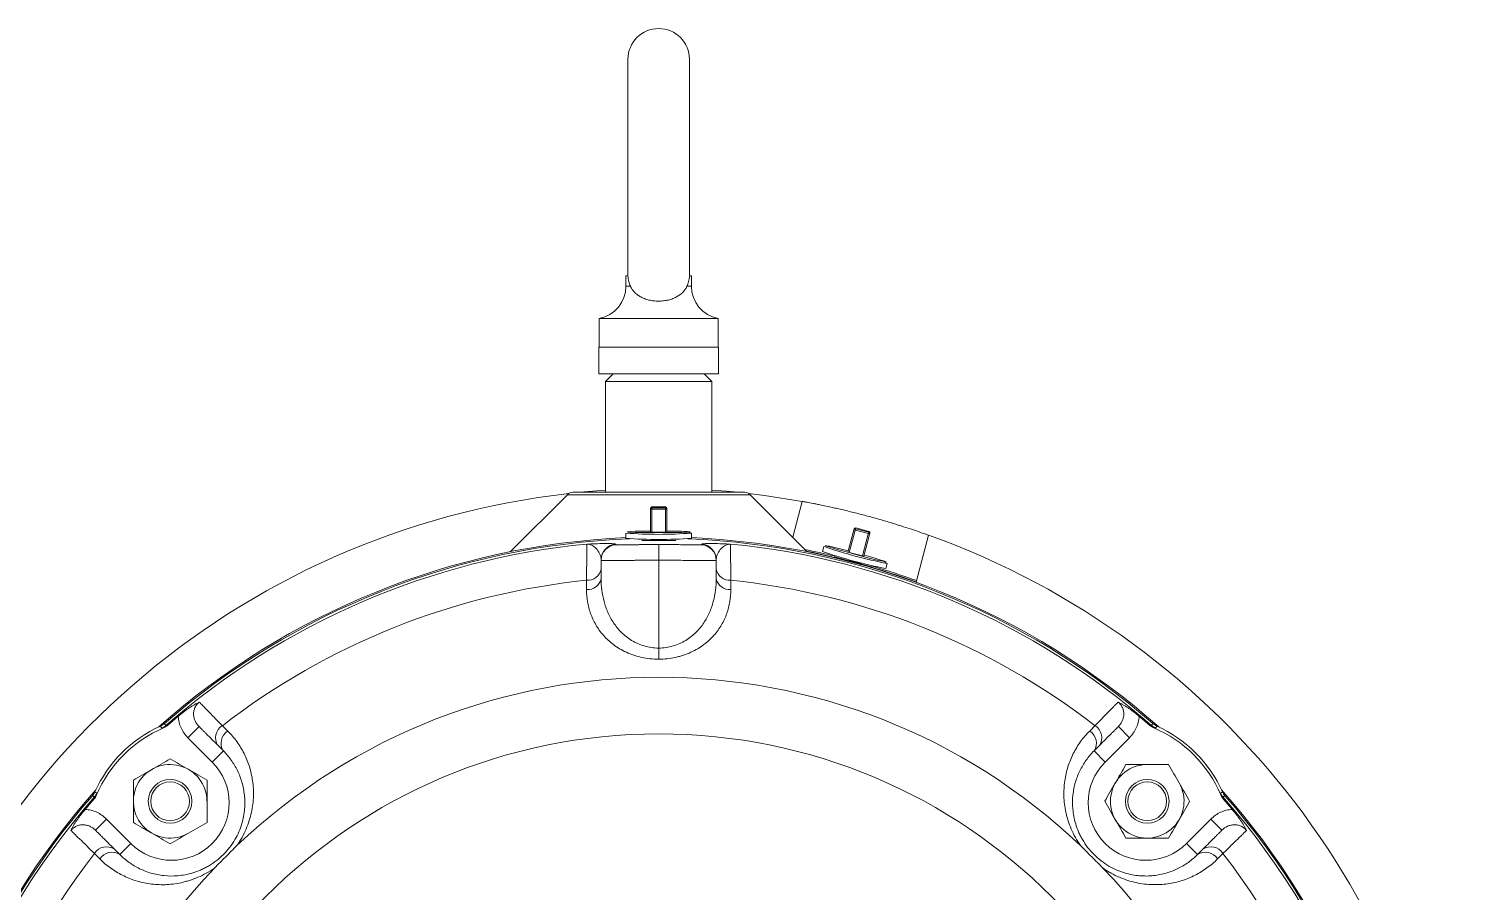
# Paper-space layout '_Right' of a CAD drawing. Header units: inches. Extents: x -10.5 to 6.1, y -6.2 to 9.6.
# Drawn here: x -4.82 to 6.1, y 3.04 to 9.64 of the extents above; entities that cross this region are included whole.
import ezdxf

# ---------------------------------------------------------------- set-up
doc = ezdxf.new("R2010")
doc.units = ezdxf.units.IN
doc.header["$MEASUREMENT"] = 0

psp = doc.layouts.new('_Right')

# ---------------------------------------------------------------- linework, layer by layer
at = {"color": 7, "linetype": 'Continuous', "lineweight": 15}
for p, q in [((-0.235, 9.404), (-0.235, 7.754)), ((0.235, 7.754), (0.235, 9.404)), ((-0.25, 7.75), (-0.25, 7.67)), ((-0.25, 7.75), (-0.235, 7.75)), ((0.235, 7.75), (0.25, 7.75)), ((0.25, 7.67), (0.25, 7.75)), ((-0.455, 7.424), (-0.455, 7.204)), ((-0.455, 7.424), (0.455, 7.424)), ((0.455, 7.204), (0.455, 7.424)), ((-0.457, 7.001), (-0.457, 7.204)), ((0.458, 7.204), (-0.457, 7.204)), ((0.458, 7.001), (0.458, 7.204)), ((0.458, 7.001), (-0.457, 7.001)), ((-0.347, 7.001), (-0.407, 6.941)), ((0.407, 6.941), (0.347, 7.001)), ((-0.407, 6.941), (-0.407, 6.095)), ((-0.407, 6.941), (0.407, 6.941)), ((0.407, 6.095), (0.407, 6.941)), ((-0.698, 6.077), (-1.132, 5.643)), ((-0.656, 6.095), (0.656, 6.095)), ((-0.605, 6.095), (-0.407, 6.111)), ((1.133, 5.643), (0.698, 6.077)), ((1.097, 6.026), (1.024, 5.752)), ((-0.062, 5.79), (-0.062, 5.973)), ((0.053, 5.983), (-0.053, 5.983)), ((-0.053, 5.983), (-0.053, 5.79)), ((0.053, 5.983), (-0.053, 5.983)), ((-0.053, 5.977), (0.053, 5.977)), ((0.053, 5.967), (-0.053, 5.967)), ((0.053, 5.79), (0.053, 5.983)), ((0.063, 5.973), (0.063, 5.79)), ((-0.053, 5.79), (0.053, 5.79)), ((1.446, 5.639), (1.494, 5.816)), ((1.506, 5.823), (1.456, 5.636)), ((1.603, 5.78), (1.502, 5.807)), ((1.504, 5.817), (1.606, 5.79)), ((1.607, 5.796), (1.506, 5.823)), ((1.607, 5.796), (1.506, 5.823)), ((1.557, 5.609), (1.607, 5.796)), ((-0.327, 5.699), (-0.327, 5.695)), ((-0.25, 5.783), (-0.25, 5.743)), ((0, 5.696), (0, 4.82)), ((0.25, 5.743), (0.25, 5.783)), ((0.327, 5.695), (0.327, 5.699)), ((1.263, 5.68), (1.253, 5.642)), ((1.614, 5.784), (1.567, 5.606)), ((2.063, 5.767), (1.967, 5.408)), ((-0.44, 5.436), (-0.44, 5.579)), ((0.44, 5.579), (0.44, 5.436)), ((1.456, 5.636), (1.557, 5.609)), ((1.736, 5.512), (1.746, 5.551)), ((-0.551, 5.352), (-0.551, 5.423)), ((0.551, 5.423), (0.551, 5.352)), ((-3.797, 4.293), (-3.807, 4.309)), ((-3.777, 4.328), (-3.766, 4.312)), ((-3.513, 4.305), (-3.598, 4.22)), ((-3.335, 4.312), (-3.294, 4.271)), ((3.294, 4.271), (3.335, 4.312)), ((3.513, 4.305), (3.598, 4.22)), ((3.766, 4.312), (3.777, 4.328)), ((3.807, 4.309), (3.797, 4.293)), ((-3.412, 4.034), (-3.598, 4.22)), ((-3.327, 4.119), (-3.368, 4.16)), ((3.368, 4.16), (3.327, 4.119)), ((3.598, 4.22), (3.412, 4.034)), ((-3.327, 4.119), (-3.412, 4.034)), ((3.327, 4.119), (3.412, 4.034)), ((-4.312, 3.766), (-4.328, 3.777)), ((-4.309, 3.807), (-4.293, 3.797)), ((4.293, 3.797), (4.309, 3.807)), ((4.328, 3.777), (4.312, 3.766)), ((-4.305, 3.513), (-4.22, 3.598)), ((-4.22, 3.598), (-4.034, 3.412)), ((4.034, 3.412), (4.22, 3.598)), ((4.305, 3.513), (4.22, 3.598)), ((-4.119, 3.327), (-4.034, 3.412)), ((4.119, 3.327), (4.034, 3.412)), ((-4.271, 3.294), (-4.312, 3.335)), ((-4.16, 3.368), (-4.119, 3.327)), ((4.119, 3.327), (4.16, 3.368)), ((4.312, 3.335), (4.271, 3.294))]:
    psp.add_line(p, q, dxfattribs=at)
at = {"color": 9, "linetype": 'Continuous', "lineweight": 15}
for p, q in [((-0.25, 7.67), (-0.216, 7.67)), ((0.216, 7.67), (0.25, 7.67)), ((0.698, 6.077), (-0.698, 6.077))]:
    psp.add_line(p, q, dxfattribs=at)
at = {"color": 7, "linetype": 'Continuous', "lineweight": 15, "flags": 128}
for points in [[(0.407, 6.111), (0.518, 6.103), (0.605, 6.095)], [(0.687, 6.086), (0.808, 6.071), (1.097, 6.026)], [(-0.062, 5.799), (-0.085, 5.799), (-0.136, 5.798), (-0.18, 5.797), (-0.213, 5.796), (-0.233, 5.794), (-0.24, 5.793), (-0.233, 5.791), (-0.213, 5.79), (-0.18, 5.789), (-0.136, 5.788), (-0.085, 5.787), (-0.029, 5.787), (0.029, 5.787), (0.085, 5.787), (0.136, 5.788), (0.18, 5.789), (0.213, 5.79), (0.233, 5.791), (0.24, 5.793), (0.24, 5.793)], [(0.231, 5.786), (0.243, 5.785), (0.25, 5.783)], [(1.449, 5.647), (1.427, 5.653), (1.377, 5.666), (1.335, 5.676), (1.303, 5.683), (1.283, 5.687), (1.276, 5.688), (1.282, 5.684), (1.301, 5.678), (1.333, 5.668), (1.374, 5.656), (1.424, 5.642), (1.478, 5.627), (1.534, 5.612), (1.588, 5.598), (1.638, 5.585), (1.68, 5.575), (1.712, 5.568), (1.732, 5.564), (1.739, 5.563), (1.739, 5.563)], [(1.728, 5.559), (1.74, 5.554), (1.746, 5.551)]]:
    psp.add_lwpolyline(points, dxfattribs=at)
at = {"color": 7, "linetype": 'Continuous', "lineweight": 15}
for centre, radius in [((0, 0), 4.249), ((-3.734, 3.734), 0.167), ((-3.734, 3.734), 0.148), ((3.734, 3.734), 0.167), ((3.734, 3.734), 0.148)]:
    psp.add_circle(centre, radius, dxfattribs=at)
for centre, radius, start, end in [((0, 9.404), 0.235, 0, 180), ((-0.5, 7.67), 0.25, 280.3698, 0), ((0.5, 7.67), 0.25, 180, 259.6302), ((0, 0), 6.125, 96.4364, 165.6578), ((-0.656, 6.035), 0.06, 90, 135), ((0.656, 6.035), 0.06, 45, 90), ((-0.053, 5.973), 0.01, 89.9902, 179.9902), ((-0.053, 5.967), 0.01, 89.9902, 179.9902), ((-0.055, 6.063), 0.0957, 265.5056, 271.4954), ((0.053, 5.973), 0.01, 0.0098, 90.0098), ((0.053, 5.967), 0.01, 0.0098, 90.0098), ((0.055, 6.063), 0.0957, 268.5046, 274.4944), ((-0.055, 5.885), 0.0957, 265.5056, 271.4954), ((0.055, 5.885), 0.0957, 268.5046, 274.4944), ((0.092, 4.073), 1.726, 85.0944, 90.9911), ((1.502, 5.807), 0.01, 74.9902, 164.9902), ((1.524, 5.9), 0.0957, 250.5056, 256.4954), ((1.503, 5.813), 0.01, 74.9902, 164.9902), ((1.603, 5.78), 0.01, 345.0098, 75.0098), ((1.605, 5.786), 0.01, 345.0098, 75.0098), ((0, 0), 5.754, 92.49, 131.6158), ((0, 0), 5.744, 92.2164, 131.1079), ((0, 0), 5.726, 95.4974, 131.1356), ((-0.32, 5.579), 0.12, 93.2708, 179.9909), ((-0.32, 5.575), 0.12, 93.2731, 179.9909), ((0, 9.156), 3.382, 265.7612, 274.2388), ((0, 9.432), 3.697, 266.1227, 273.8773), ((0, 0), 5.744, 48.8921, 87.7836), ((0, 0), 5.754, 48.3842, 87.51), ((0.32, 5.579), 0.12, 0.0091, 86.7292), ((0.32, 5.575), 0.12, 0.0091, 86.7269), ((0, 0), 5.726, 48.8644, 84.5026), ((2.378, 8.874), 3.382, 250.7612, 259.2388), ((1.63, 5.872), 0.0957, 253.5046, 259.4944), ((1.605, 5.786), 0.01, 345, 0), ((0, 0), 6.125, 4.6824, 70.3176), ((0, 0), 5.767, 76.5412, 78.8252), ((0, 0), 5.757, 70.0178, 78.6791), ((2.449, 9.14), 3.697, 251.1227, 258.8773), ((1.478, 5.729), 0.0957, 250.5056, 256.4954), ((1.584, 5.7), 0.0957, 253.5046, 259.4944), ((1.151, 3.94), 1.726, 70.0944, 75.9911), ((-0.542, 5.527), 0.104, 264.9997, 349.301), ((0.542, 5.527), 0.104, 190.699, 275.0003), ((0, 0), 5.767, 70.0263, 73.4588), ((0, 0), 5.451, 95.8058, 127.72), ((-0.542, 5.455), 0.104, 265.0392, 349.3094), ((0.542, 5.455), 0.104, 190.6906, 274.9608), ((0, 0), 5.451, 52.28, 84.1942), ((0, 0), 4.682, 46.4902, 133.5098), ((0, 0), 5.718, 129.9586, 130.9718), ((0, 0), 5.718, 49.0282, 50.0414), ((-3.401, 3.401), 0.994, 114.0694, 155.9306), ((-3.401, 3.401), 0.973, 113.1602, 156.8398), ((-3.845, 4.403), 0.12, 293.9287, 311.1296), ((-3.275, 4.219), 0.111, 123.1073, 212.4337), ((-3.234, 4.178), 0.111, 123.0656, 212.4196), ((3.234, 4.178), 0.111, 327.5804, 56.9344), ((3.275, 4.219), 0.111, 327.5663, 56.8927), ((3.845, 4.403), 0.12, 228.8704, 246.0713), ((3.401, 3.401), 0.973, 23.1602, 66.8398), ((3.401, 3.401), 0.994, 24.0694, 65.9306), ((-3.723, 3.723), 0.44, 225, 45), ((-3.734, 3.734), 0.281, 0, 300), ((3.723, 3.723), 0.44, 135, 315), ((3.734, 3.734), 0.281, 90, 30), ((0, 0), 5.754, 138.3842, 177.51), ((0, 0), 5.744, 138.8921, 177.7836), ((0, 0), 5.726, 138.8644, 221.1356), ((0, 0), 5.718, 139.0282, 140.0414), ((-4.403, 3.845), 0.12, 318.8704, 336.0713), ((4.403, 3.845), 0.12, 203.9287, 221.1296), ((0, 0), 5.754, 2.49, 41.6158), ((0, 0), 5.726, 318.8644, 41.1356), ((0, 0), 5.718, 39.9586, 40.9718), ((0, 0), 5.744, 2.2164, 41.1079), ((0, 0), 5.451, 142.28, 217.72), ((-4.219, 3.275), 0.111, 57.5663, 146.8927), ((-4.178, 3.234), 0.111, 57.5804, 146.9344), ((4.178, 3.234), 0.111, 33.0656, 122.4196), ((4.219, 3.275), 0.111, 33.1073, 122.4337), ((0, 0), 5.451, 322.28, 37.72), ((0, 0), 4.682, 136.4902, 223.5098), ((0, 0), 4.682, 316.4902, 43.5098)]:
    psp.add_arc(centre, radius, start, end, dxfattribs=at)
for points in [[(-0.235, 7.75), (-0.235, 7.75), (-0.235, 7.75), (-0.235, 7.75), (-0.235, 7.75)], [(-3.807, 4.309), (-3.796, 4.314), (-3.786, 4.32), (-3.777, 4.328)], [(-3.749, 4.317), (-3.76, 4.308), (-3.771, 4.301), (-3.784, 4.296)], [(3.784, 4.296), (3.771, 4.301), (3.76, 4.308), (3.749, 4.317)], [(3.777, 4.328), (3.786, 4.32), (3.796, 4.314), (3.807, 4.309)], [(-4.328, 3.777), (-4.32, 3.786), (-4.314, 3.796), (-4.309, 3.807)], [(-4.296, 3.784), (-4.301, 3.771), (-4.308, 3.76), (-4.317, 3.749)], [(4.317, 3.749), (4.308, 3.76), (4.301, 3.771), (4.296, 3.784)], [(4.309, 3.807), (4.314, 3.796), (4.32, 3.786), (4.328, 3.777)]]:
    psp.add_open_spline(points, degree=3, dxfattribs=at)
for points, knots in [([(-0.235, 7.75), (-0.235, 7.742), (-0.234, 7.734), (-0.232, 7.72), (-0.23, 7.713), (-0.226, 7.693), (-0.221, 7.681), (-0.216, 7.67)], [0, 0, 0, 0, 0.25, 0.25, 0.5, 0.5, 1, 1, 1, 1]), ([(-0.216, 7.67), (-0.211, 7.66), (-0.207, 7.652), (-0.196, 7.637), (-0.19, 7.63), (-0.177, 7.616), (-0.17, 7.61), (-0.154, 7.598), (-0.146, 7.593), (-0.128, 7.583), (-0.118, 7.579), (-0.097, 7.571), (-0.086, 7.567), (-0.069, 7.563), (-0.063, 7.562), (-0.051, 7.56), (-0.045, 7.559), (-0.026, 7.557), (-0.013, 7.556), (0.012, 7.556), (0.025, 7.557), (0.05, 7.56), (0.062, 7.562), (0.086, 7.567), (0.097, 7.571), (0.117, 7.579), (0.127, 7.583), (0.155, 7.598), (0.17, 7.609), (0.19, 7.63), (0.196, 7.637), (0.207, 7.652), (0.211, 7.66), (0.216, 7.67)], [0, 0, 0, 0, 0.0625, 0.0625, 0.125, 0.125, 0.1875, 0.1875, 0.25, 0.25, 0.3125, 0.3125, 0.375, 0.375, 0.40625, 0.40625, 0.4375, 0.4375, 0.5, 0.5, 0.5625, 0.5625, 0.625, 0.625, 0.6875, 0.6875, 0.75, 0.75, 0.875, 0.875, 0.9375, 0.9375, 1, 1, 1, 1]), ([(0.216, 7.67), (0.219, 7.676), (0.221, 7.681), (0.225, 7.693), (0.227, 7.7), (0.23, 7.713), (0.232, 7.72), (0.234, 7.734), (0.235, 7.742), (0.235, 7.75)], [0, 0, 0, 0, 0.25, 0.25, 0.5, 0.5, 0.75, 0.75, 1, 1, 1, 1]), ([(1.097, 6.026), (1.097, 6.026), (1.1, 6.025), (1.11, 6.024), (1.114, 6.023), (1.123, 6.021), (1.128, 6.02), (1.147, 6.017), (1.162, 6.014), (1.189, 6.009), (1.198, 6.007), (1.219, 6.002), (1.23, 6), (1.264, 5.993), (1.288, 5.988), (1.328, 5.979), (1.342, 5.976), (1.37, 5.97), (1.399, 5.963), (1.429, 5.956), (1.459, 5.949), (1.475, 5.945), (1.522, 5.933), (1.553, 5.925), (1.601, 5.912), (1.616, 5.908), (1.648, 5.899), (1.664, 5.895), (1.71, 5.882), (1.74, 5.873), (1.783, 5.86), (1.798, 5.855), (1.825, 5.847), (1.839, 5.842), (1.878, 5.83), (1.902, 5.822), (1.946, 5.808), (1.966, 5.801), (1.992, 5.792), (1.999, 5.789), (2.014, 5.784), (2.021, 5.782), (2.039, 5.776), (2.048, 5.773), (2.06, 5.768), (2.063, 5.767), (2.063, 5.767)], [0, 0, 0, 0, 0.0625, 0.0625, 0.09375, 0.09375, 0.125, 0.125, 0.1875, 0.1875, 0.21875, 0.21875, 0.25, 0.25, 0.3125, 0.3125, 0.34375, 0.34375, 0.375, 0.40625, 0.40625, 0.4375, 0.4375, 0.5, 0.5, 0.53125, 0.53125, 0.5625, 0.5625, 0.625, 0.625, 0.65625, 0.65625, 0.6875, 0.6875, 0.75, 0.75, 0.8125, 0.8125, 0.84375, 0.84375, 0.875, 0.875, 0.9375, 0.9375, 1, 1, 1, 1]), ([(-0.551, 5.423), (-0.551, 5.466), (-0.551, 5.503), (-0.55, 5.553), (-0.55, 5.569), (-0.55, 5.598), (-0.549, 5.611), (-0.549, 5.646), (-0.549, 5.665), (-0.549, 5.684), (-0.549, 5.689), (-0.549, 5.696), (-0.549, 5.698), (-0.549, 5.699)], [0, 0, 0, 0, 0.25, 0.25, 0.375, 0.375, 0.5, 0.5, 0.75, 0.75, 0.875, 0.875, 1, 1, 1, 1]), ([(-0.327, 5.699), (-0.327, 5.701), (-0.335, 5.702), (-0.354, 5.703), (-0.362, 5.703), (-0.379, 5.703), (-0.389, 5.703), (-0.42, 5.703), (-0.443, 5.703), (-0.481, 5.702), (-0.495, 5.701), (-0.515, 5.701), (-0.521, 5.7), (-0.535, 5.7), (-0.542, 5.699), (-0.549, 5.699)], [0, 0, 0, 0, 0.25, 0.25, 0.375, 0.375, 0.5, 0.5, 0.75, 0.75, 0.875, 0.875, 0.9375, 0.9375, 1, 1, 1, 1]), ([(-0.44, 5.579), (-0.44, 5.588), (-0.441, 5.597), (-0.445, 5.613), (-0.448, 5.62), (-0.459, 5.642), (-0.468, 5.655), (-0.489, 5.676), (-0.5, 5.685), (-0.518, 5.693), (-0.524, 5.695), (-0.536, 5.698), (-0.542, 5.699), (-0.549, 5.699)], [0, 0, 0, 0, 0.125, 0.125, 0.25, 0.25, 0.5, 0.5, 0.75, 0.75, 0.875, 0.875, 1, 1, 1, 1]), ([(-0.327, 5.695), (-0.327, 5.695), (-0.325, 5.694), (-0.318, 5.694), (-0.316, 5.694), (-0.309, 5.693), (-0.306, 5.693), (-0.293, 5.693), (-0.283, 5.693), (-0.265, 5.694), (-0.259, 5.694), (-0.245, 5.694), (-0.238, 5.694), (-0.215, 5.694), (-0.198, 5.695), (-0.172, 5.695), (-0.162, 5.695), (-0.144, 5.695), (-0.124, 5.696), (-0.105, 5.696), (-0.084, 5.696), (-0.074, 5.696), (-0.042, 5.696), (-0.021, 5.696), (0, 5.696)], [0, 0, 0, 0, 0.125, 0.125, 0.1875, 0.1875, 0.25, 0.25, 0.375, 0.375, 0.4375, 0.4375, 0.5, 0.5, 0.625, 0.625, 0.6875, 0.6875, 0.75, 0.8125, 0.8125, 0.875, 0.875, 1, 1, 1, 1]), ([(-0.13, 5.728), (-0.13, 5.728), (-0.13, 5.728), (-0.129, 5.728), (-0.129, 5.728), (-0.128, 5.728), (-0.128, 5.728), (-0.126, 5.728), (-0.125, 5.728), (-0.121, 5.728), (-0.119, 5.728), (-0.111, 5.728), (-0.106, 5.728), (-0.091, 5.728), (-0.08, 5.728), (-0.058, 5.728), (-0.046, 5.728), (-0.023, 5.728), (-0.012, 5.728), (0.012, 5.728), (0.023, 5.728), (0.046, 5.728), (0.058, 5.728), (0.08, 5.728), (0.091, 5.728), (0.106, 5.728), (0.111, 5.728), (0.119, 5.728), (0.121, 5.728), (0.125, 5.728), (0.126, 5.728), (0.128, 5.728), (0.128, 5.728), (0.129, 5.728), (0.129, 5.728), (0.13, 5.728), (0.13, 5.728), (0.13, 5.728)], [0, 0, 0, 0, 0.003906, 0.003906, 0.007812, 0.007812, 0.015625, 0.015625, 0.03125, 0.03125, 0.0625, 0.0625, 0.125, 0.125, 0.25, 0.25, 0.375, 0.375, 0.5, 0.5, 0.625, 0.625, 0.75, 0.75, 0.875, 0.875, 0.9375, 0.9375, 0.96875, 0.96875, 0.984375, 0.984375, 0.992188, 0.992188, 0.996094, 0.996094, 1, 1, 1, 1]), ([(0, 5.696), (0.021, 5.696), (0.042, 5.696), (0.073, 5.696), (0.084, 5.696), (0.104, 5.696), (0.114, 5.696), (0.144, 5.695), (0.162, 5.695), (0.198, 5.695), (0.215, 5.694), (0.245, 5.694), (0.259, 5.694), (0.277, 5.693), (0.282, 5.693), (0.293, 5.693), (0.302, 5.693), (0.309, 5.693), (0.316, 5.694), (0.318, 5.694), (0.325, 5.694), (0.327, 5.695), (0.327, 5.695)], [0, 0, 0, 0, 0.125, 0.125, 0.1875, 0.1875, 0.25, 0.25, 0.375, 0.375, 0.5, 0.5, 0.625, 0.625, 0.6875, 0.6875, 0.75, 0.8125, 0.8125, 0.875, 0.875, 1, 1, 1, 1]), ([(0.327, 5.699), (0.327, 5.701), (0.335, 5.702), (0.354, 5.703), (0.362, 5.703), (0.379, 5.703), (0.389, 5.703), (0.42, 5.703), (0.443, 5.703), (0.481, 5.702), (0.495, 5.701), (0.515, 5.701), (0.521, 5.7), (0.535, 5.7), (0.542, 5.699), (0.549, 5.699)], [0, 0, 0, 0, 0.25, 0.25, 0.375, 0.375, 0.5, 0.5, 0.75, 0.75, 0.875, 0.875, 0.9375, 0.9375, 1, 1, 1, 1]), ([(0.44, 5.579), (0.44, 5.588), (0.441, 5.597), (0.445, 5.613), (0.448, 5.62), (0.459, 5.642), (0.468, 5.655), (0.489, 5.676), (0.5, 5.685), (0.518, 5.693), (0.524, 5.695), (0.536, 5.698), (0.542, 5.699), (0.549, 5.699)], [0, 0, 0, 0, 0.125, 0.125, 0.25, 0.25, 0.5, 0.5, 0.75, 0.75, 0.875, 0.875, 1, 1, 1, 1]), ([(0.549, 5.699), (0.549, 5.698), (0.549, 5.696), (0.549, 5.689), (0.549, 5.684), (0.549, 5.665), (0.549, 5.646), (0.549, 5.611), (0.55, 5.598), (0.55, 5.569), (0.55, 5.553), (0.551, 5.503), (0.551, 5.466), (0.551, 5.423)], [0, 0, 0, 0, 0.125, 0.125, 0.25, 0.25, 0.5, 0.5, 0.625, 0.625, 0.75, 0.75, 1, 1, 1, 1]), ([(0, 5.576), (-0.029, 5.576), (-0.058, 5.576), (-0.1, 5.576), (-0.115, 5.576), (-0.142, 5.576), (-0.169, 5.576), (-0.195, 5.575), (-0.22, 5.575), (-0.233, 5.575), (-0.269, 5.575), (-0.291, 5.574), (-0.321, 5.574), (-0.331, 5.574), (-0.349, 5.574), (-0.358, 5.574), (-0.382, 5.574), (-0.395, 5.574), (-0.412, 5.574), (-0.417, 5.574), (-0.425, 5.574), (-0.429, 5.574), (-0.437, 5.574), (-0.44, 5.575), (-0.44, 5.575)], [0, 0, 0, 0, 0.125, 0.125, 0.1875, 0.1875, 0.25, 0.3125, 0.3125, 0.375, 0.375, 0.5, 0.5, 0.5625, 0.5625, 0.625, 0.625, 0.75, 0.75, 0.8125, 0.8125, 0.875, 0.875, 1, 1, 1, 1]), ([(0.44, 5.575), (0.44, 5.575), (0.437, 5.574), (0.429, 5.574), (0.425, 5.574), (0.417, 5.574), (0.407, 5.574), (0.395, 5.574), (0.381, 5.574), (0.374, 5.574), (0.35, 5.574), (0.331, 5.574), (0.301, 5.574), (0.29, 5.574), (0.268, 5.575), (0.256, 5.575), (0.22, 5.575), (0.195, 5.575), (0.155, 5.576), (0.141, 5.576), (0.114, 5.576), (0.1, 5.576), (0.058, 5.576), (0.029, 5.576), (0, 5.576)], [0, 0, 0, 0, 0.125, 0.125, 0.1875, 0.1875, 0.25, 0.3125, 0.3125, 0.375, 0.375, 0.5, 0.5, 0.5625, 0.5625, 0.625, 0.625, 0.75, 0.75, 0.8125, 0.8125, 0.875, 0.875, 1, 1, 1, 1]), ([(1.341, 5.603), (1.341, 5.603), (1.341, 5.603), (1.342, 5.603), (1.342, 5.603), (1.343, 5.602), (1.343, 5.602), (1.345, 5.602), (1.346, 5.601), (1.35, 5.6), (1.353, 5.6), (1.361, 5.598), (1.366, 5.596), (1.384, 5.592), (1.396, 5.588), (1.422, 5.582), (1.435, 5.578), (1.462, 5.571), (1.476, 5.567), (1.504, 5.56), (1.518, 5.556), (1.538, 5.551), (1.545, 5.549), (1.558, 5.545), (1.565, 5.543), (1.584, 5.538), (1.597, 5.535), (1.614, 5.53), (1.62, 5.528), (1.628, 5.526), (1.631, 5.525), (1.635, 5.524), (1.636, 5.524), (1.638, 5.523), (1.638, 5.523), (1.639, 5.523), (1.639, 5.523), (1.64, 5.523), (1.64, 5.523), (1.64, 5.523)], [0, 0, 0, 0, 0.003906, 0.003906, 0.007812, 0.007812, 0.015625, 0.015625, 0.03125, 0.03125, 0.0625, 0.0625, 0.125, 0.125, 0.25, 0.25, 0.375, 0.375, 0.5, 0.5, 0.625, 0.625, 0.6875, 0.6875, 0.75, 0.75, 0.875, 0.875, 0.9375, 0.9375, 0.96875, 0.96875, 0.984375, 0.984375, 0.992187, 0.992187, 0.996094, 0.996094, 1, 1, 1, 1]), ([(0, 4.82), (-0.022, 4.82), (-0.044, 4.821), (-0.087, 4.826), (-0.109, 4.829), (-0.172, 4.843), (-0.21, 4.856), (-0.283, 4.89), (-0.316, 4.909), (-0.36, 4.942), (-0.373, 4.954), (-0.399, 4.978), (-0.412, 4.99), (-0.445, 5.029), (-0.464, 5.055), (-0.489, 5.098), (-0.496, 5.112), (-0.509, 5.141), (-0.515, 5.155), (-0.531, 5.199), (-0.539, 5.229), (-0.549, 5.29), (-0.551, 5.32), (-0.551, 5.352)], [0, 0, 0, 0, 0.0625, 0.0625, 0.125, 0.125, 0.25, 0.25, 0.375, 0.375, 0.4375, 0.4375, 0.5, 0.5, 0.625, 0.625, 0.6875, 0.6875, 0.75, 0.75, 0.875, 0.875, 1, 1, 1, 1]), ([(-0.44, 5.436), (-0.44, 5.406), (-0.438, 5.377), (-0.431, 5.319), (-0.425, 5.29), (-0.414, 5.247), (-0.41, 5.233), (-0.4, 5.205), (-0.394, 5.191), (-0.376, 5.15), (-0.362, 5.123), (-0.336, 5.085), (-0.327, 5.073), (-0.307, 5.048), (-0.297, 5.036), (-0.262, 5.002), (-0.237, 4.982), (-0.2, 4.959), (-0.192, 4.955), (-0.177, 4.947), (-0.169, 4.943), (-0.145, 4.932), (-0.128, 4.926), (-0.093, 4.916), (-0.075, 4.911), (-0.038, 4.906), (-0.019, 4.905), (0, 4.905)], [0, 0, 0, 0, 0.125, 0.125, 0.25, 0.25, 0.3125, 0.3125, 0.375, 0.375, 0.5, 0.5, 0.5625, 0.5625, 0.625, 0.625, 0.75, 0.75, 0.78125, 0.78125, 0.8125, 0.8125, 0.875, 0.875, 0.9375, 0.9375, 1, 1, 1, 1]), ([(0, 4.905), (0.038, 4.905), (0.075, 4.91), (0.128, 4.926), (0.145, 4.932), (0.177, 4.946), (0.192, 4.955), (0.222, 4.972), (0.236, 4.982), (0.261, 5.003), (0.274, 5.014), (0.296, 5.036), (0.307, 5.048), (0.327, 5.072), (0.336, 5.085), (0.362, 5.123), (0.376, 5.15), (0.4, 5.204), (0.41, 5.232), (0.425, 5.29), (0.431, 5.319), (0.438, 5.377), (0.44, 5.406), (0.44, 5.436)], [0, 0, 0, 0, 0.125, 0.125, 0.1875, 0.1875, 0.25, 0.25, 0.3125, 0.3125, 0.375, 0.375, 0.4375, 0.4375, 0.5, 0.5, 0.625, 0.625, 0.75, 0.75, 0.875, 0.875, 1, 1, 1, 1]), ([(0.551, 5.352), (0.551, 5.32), (0.549, 5.29), (0.538, 5.229), (0.531, 5.199), (0.51, 5.139), (0.496, 5.111), (0.464, 5.055), (0.445, 5.028), (0.411, 4.99), (0.399, 4.977), (0.373, 4.953), (0.359, 4.942), (0.33, 4.92), (0.315, 4.91), (0.282, 4.89), (0.264, 4.881), (0.228, 4.864), (0.209, 4.857), (0.18, 4.847), (0.17, 4.844), (0.15, 4.839), (0.139, 4.836), (0.087, 4.825), (0.044, 4.82), (0, 4.82)], [0, 0, 0, 0, 0.125, 0.125, 0.25, 0.25, 0.375, 0.375, 0.5, 0.5, 0.5625, 0.5625, 0.625, 0.625, 0.6875, 0.6875, 0.75, 0.75, 0.8125, 0.8125, 0.84375, 0.84375, 0.875, 0.875, 1, 1, 1, 1]), ([(-3.672, 4.383), (-3.658, 4.395), (-3.644, 4.406), (-3.623, 4.423), (-3.615, 4.428), (-3.602, 4.438), (-3.595, 4.443), (-3.575, 4.456), (-3.561, 4.465), (-3.542, 4.476), (-3.536, 4.479), (-3.523, 4.486), (-3.517, 4.489), (-3.511, 4.492)], [0, 0, 0, 0, 0.25, 0.25, 0.375, 0.375, 0.5, 0.5, 0.75, 0.75, 0.875, 0.875, 1, 1, 1, 1]), ([(-3.511, 4.492), (-3.518, 4.487), (-3.524, 4.481), (-3.535, 4.467), (-3.54, 4.459), (-3.548, 4.443), (-3.55, 4.434), (-3.554, 4.417), (-3.555, 4.408), (-3.555, 4.39), (-3.553, 4.381), (-3.55, 4.364), (-3.547, 4.356), (-3.536, 4.332), (-3.525, 4.317), (-3.513, 4.305)], [0, 0, 0, 0, 0.125, 0.125, 0.25, 0.25, 0.375, 0.375, 0.5, 0.5, 0.625, 0.625, 0.75, 0.75, 1, 1, 1, 1]), ([(-3.511, 4.492), (-3.504, 4.485), (-3.495, 4.476), (-3.478, 4.459), (-3.472, 4.453), (-3.46, 4.44), (-3.453, 4.433), (-3.43, 4.41), (-3.414, 4.393), (-3.377, 4.355), (-3.357, 4.334), (-3.335, 4.312)], [0, 0, 0, 0, 0.25, 0.25, 0.375, 0.375, 0.5, 0.5, 0.75, 0.75, 1, 1, 1, 1]), ([(3.335, 4.312), (3.357, 4.334), (3.377, 4.355), (3.413, 4.392), (3.43, 4.409), (3.452, 4.432), (3.459, 4.44), (3.472, 4.453), (3.478, 4.459), (3.495, 4.476), (3.504, 4.485), (3.511, 4.492)], [0, 0, 0, 0, 0.25, 0.25, 0.5, 0.5, 0.625, 0.625, 0.75, 0.75, 1, 1, 1, 1]), ([(3.513, 4.305), (3.519, 4.311), (3.525, 4.318), (3.535, 4.332), (3.539, 4.34), (3.547, 4.356), (3.549, 4.364), (3.553, 4.381), (3.555, 4.39), (3.555, 4.408), (3.554, 4.417), (3.55, 4.434), (3.548, 4.443), (3.54, 4.459), (3.535, 4.467), (3.524, 4.481), (3.518, 4.487), (3.511, 4.492)], [0, 0, 0, 0, 0.125, 0.125, 0.25, 0.25, 0.375, 0.375, 0.5, 0.5, 0.625, 0.625, 0.75, 0.75, 0.875, 0.875, 1, 1, 1, 1]), ([(3.672, 4.383), (3.658, 4.395), (3.644, 4.406), (3.623, 4.423), (3.615, 4.428), (3.602, 4.438), (3.595, 4.443), (3.575, 4.456), (3.561, 4.465), (3.542, 4.476), (3.536, 4.479), (3.523, 4.486), (3.517, 4.489), (3.511, 4.492)], [0, 0, 0, 0, 0.25, 0.25, 0.375, 0.375, 0.5, 0.5, 0.75, 0.75, 0.875, 0.875, 1, 1, 1, 1]), ([(-3.598, 4.22), (-3.609, 4.231), (-3.619, 4.243), (-3.636, 4.268), (-3.644, 4.281), (-3.656, 4.309), (-3.662, 4.323), (-3.669, 4.353), (-3.671, 4.368), (-3.672, 4.383)], [0, 0, 0, 0, 0.25, 0.25, 0.5, 0.5, 0.75, 0.75, 1, 1, 1, 1]), ([(3.672, 4.383), (3.671, 4.368), (3.669, 4.353), (3.662, 4.323), (3.657, 4.309), (3.644, 4.281), (3.636, 4.268), (3.619, 4.243), (3.609, 4.231), (3.598, 4.22)], [0, 0, 0, 0, 0.25, 0.25, 0.5, 0.5, 0.75, 0.75, 1, 1, 1, 1]), ([(-3.784, 4.296), (-3.788, 4.295), (-3.791, 4.294), (-3.795, 4.293), (-3.797, 4.293), (-3.797, 4.293)], [0, 0, 0, 0, 0.5, 0.5, 1, 1, 1, 1]), ([(-3.766, 4.312), (-3.766, 4.312), (-3.765, 4.312), (-3.759, 4.314), (-3.755, 4.315), (-3.749, 4.317)], [0, 0, 0, 0, 0.5, 0.5, 1, 1, 1, 1]), ([(-3.368, 4.16), (-3.402, 4.194), (-3.431, 4.223), (-3.461, 4.253), (-3.467, 4.259), (-3.478, 4.27), (-3.483, 4.275), (-3.498, 4.29), (-3.506, 4.298), (-3.513, 4.305)], [0, 0, 0, 0, 0.5, 0.5, 0.625, 0.625, 0.75, 0.75, 1, 1, 1, 1]), ([(-3.294, 4.271), (-3.268, 4.246), (-3.245, 4.219), (-3.204, 4.161), (-3.185, 4.131), (-3.153, 4.068), (-3.139, 4.034), (-3.117, 3.964), (-3.109, 3.928), (-3.098, 3.852), (-3.096, 3.814), (-3.098, 3.753), (-3.099, 3.733), (-3.104, 3.691), (-3.108, 3.67), (-3.117, 3.628), (-3.122, 3.607), (-3.136, 3.565), (-3.144, 3.543), (-3.162, 3.5), (-3.173, 3.479), (-3.19, 3.447), (-3.196, 3.437), (-3.209, 3.416), (-3.216, 3.406), (-3.223, 3.396)], [0, 0, 0, 0, 0.125, 0.125, 0.25, 0.25, 0.375, 0.375, 0.5, 0.5, 0.625, 0.625, 0.6875, 0.6875, 0.75, 0.75, 0.8125, 0.8125, 0.875, 0.875, 0.9375, 0.9375, 0.96875, 0.96875, 1, 1, 1, 1]), ([(3.223, 3.396), (3.209, 3.416), (3.196, 3.437), (3.173, 3.479), (3.162, 3.5), (3.144, 3.543), (3.136, 3.564), (3.126, 3.596), (3.123, 3.607), (3.117, 3.628), (3.114, 3.639), (3.103, 3.692), (3.098, 3.733), (3.096, 3.793), (3.097, 3.812), (3.099, 3.851), (3.101, 3.871), (3.109, 3.927), (3.117, 3.964), (3.139, 4.033), (3.153, 4.066), (3.185, 4.13), (3.204, 4.161), (3.245, 4.219), (3.268, 4.246), (3.294, 4.271)], [0, 0, 0, 0, 0.0625, 0.0625, 0.125, 0.125, 0.1875, 0.1875, 0.21875, 0.21875, 0.25, 0.25, 0.375, 0.375, 0.4375, 0.4375, 0.5, 0.5, 0.625, 0.625, 0.75, 0.75, 0.875, 0.875, 1, 1, 1, 1]), ([(3.513, 4.305), (3.506, 4.298), (3.498, 4.29), (3.483, 4.275), (3.478, 4.27), (3.467, 4.259), (3.461, 4.253), (3.431, 4.223), (3.402, 4.194), (3.368, 4.16)], [0, 0, 0, 0, 0.25, 0.25, 0.375, 0.375, 0.5, 0.5, 1, 1, 1, 1]), ([(3.749, 4.317), (3.755, 4.315), (3.759, 4.314), (3.765, 4.312), (3.766, 4.312), (3.766, 4.312)], [0, 0, 0, 0, 0.5, 0.5, 1, 1, 1, 1]), ([(3.797, 4.293), (3.797, 4.293), (3.795, 4.293), (3.791, 4.294), (3.788, 4.295), (3.784, 4.296)], [0, 0, 0, 0, 0.5, 0.5, 1, 1, 1, 1]), ([(-4.119, 3.327), (-4.097, 3.305), (-4.073, 3.285), (-4.022, 3.249), (-3.995, 3.233), (-3.939, 3.205), (-3.91, 3.194), (-3.848, 3.176), (-3.815, 3.17), (-3.747, 3.162), (-3.712, 3.162), (-3.657, 3.167), (-3.638, 3.169), (-3.6, 3.176), (-3.58, 3.181), (-3.541, 3.193), (-3.521, 3.2), (-3.491, 3.213), (-3.481, 3.218), (-3.461, 3.228), (-3.451, 3.233), (-3.421, 3.251), (-3.401, 3.264), (-3.363, 3.293), (-3.344, 3.31), (-3.31, 3.344), (-3.294, 3.362), (-3.264, 3.401), (-3.251, 3.421), (-3.227, 3.461), (-3.217, 3.481), (-3.2, 3.521), (-3.193, 3.541), (-3.175, 3.6), (-3.168, 3.638), (-3.163, 3.694), (-3.163, 3.712), (-3.163, 3.747), (-3.164, 3.765), (-3.17, 3.815), (-3.176, 3.848), (-3.19, 3.895), (-3.195, 3.91), (-3.206, 3.94), (-3.213, 3.954), (-3.233, 3.996), (-3.249, 4.023), (-3.285, 4.073), (-3.305, 4.097), (-3.327, 4.119)], [0, 0, 0, 0, 0.0625, 0.0625, 0.125, 0.125, 0.1875, 0.1875, 0.25, 0.25, 0.3125, 0.3125, 0.34375, 0.34375, 0.375, 0.375, 0.40625, 0.40625, 0.421875, 0.421875, 0.4375, 0.4375, 0.46875, 0.46875, 0.5, 0.5, 0.53125, 0.53125, 0.5625, 0.5625, 0.59375, 0.59375, 0.625, 0.625, 0.6875, 0.6875, 0.71875, 0.71875, 0.75, 0.75, 0.8125, 0.8125, 0.84375, 0.84375, 0.875, 0.875, 0.9375, 0.9375, 1, 1, 1, 1]), ([(-3.874, 3.977), (-3.85, 3.991), (-3.826, 4.005), (-3.779, 4.032), (-3.756, 4.045), (-3.734, 4.058)], [0, 0, 0, 0, 0.5, 0.5, 1, 1, 1, 1]), ([(-3.734, 4.058), (-3.711, 4.045), (-3.687, 4.032), (-3.641, 4.005), (-3.617, 3.991), (-3.593, 3.977)], [0, 0, 0, 0, 0.5, 0.5, 1, 1, 1, 1]), ([(3.327, 4.119), (3.305, 4.097), (3.285, 4.073), (3.249, 4.022), (3.233, 3.995), (3.205, 3.939), (3.194, 3.91), (3.176, 3.848), (3.17, 3.815), (3.162, 3.747), (3.162, 3.712), (3.167, 3.657), (3.169, 3.638), (3.176, 3.6), (3.181, 3.58), (3.193, 3.541), (3.2, 3.521), (3.213, 3.491), (3.218, 3.481), (3.228, 3.461), (3.233, 3.451), (3.251, 3.421), (3.264, 3.401), (3.293, 3.363), (3.31, 3.344), (3.344, 3.31), (3.362, 3.294), (3.401, 3.264), (3.421, 3.251), (3.461, 3.227), (3.481, 3.217), (3.521, 3.2), (3.541, 3.193), (3.6, 3.175), (3.638, 3.168), (3.694, 3.163), (3.712, 3.163), (3.747, 3.163), (3.765, 3.164), (3.815, 3.17), (3.848, 3.176), (3.895, 3.19), (3.91, 3.195), (3.94, 3.206), (3.954, 3.213), (3.996, 3.233), (4.023, 3.249), (4.073, 3.285), (4.097, 3.305), (4.119, 3.327)], [0, 0, 0, 0, 0.0625, 0.0625, 0.125, 0.125, 0.1875, 0.1875, 0.25, 0.25, 0.3125, 0.3125, 0.34375, 0.34375, 0.375, 0.375, 0.40625, 0.40625, 0.421875, 0.421875, 0.4375, 0.4375, 0.46875, 0.46875, 0.5, 0.5, 0.53125, 0.53125, 0.5625, 0.5625, 0.59375, 0.59375, 0.625, 0.625, 0.6875, 0.6875, 0.71875, 0.71875, 0.75, 0.75, 0.8125, 0.8125, 0.84375, 0.84375, 0.875, 0.875, 0.9375, 0.9375, 1, 1, 1, 1]), ([(-4.015, 3.896), (-3.992, 3.909), (-3.968, 3.923), (-3.922, 3.95), (-3.898, 3.963), (-3.874, 3.977)], [0, 0, 0, 0, 0.5, 0.5, 1, 1, 1, 1]), ([(-3.593, 3.977), (-3.581, 3.97), (-3.569, 3.963), (-3.545, 3.95), (-3.533, 3.943), (-3.498, 3.923), (-3.475, 3.909), (-3.452, 3.896)], [0, 0, 0, 0, 0.25, 0.25, 0.5, 0.5, 1, 1, 1, 1]), ([(3.49, 3.874), (3.497, 3.886), (3.504, 3.898), (3.517, 3.922), (3.524, 3.934), (3.545, 3.969), (3.558, 3.992), (3.571, 4.015)], [0, 0, 0, 0, 0.25, 0.25, 0.5, 0.5, 1, 1, 1, 1]), ([(3.571, 4.015), (3.598, 4.015), (3.624, 4.015), (3.679, 4.015), (3.706, 4.015), (3.734, 4.015)], [0, 0, 0, 0, 0.5, 0.5, 1, 1, 1, 1]), ([(3.734, 4.015), (3.747, 4.015), (3.761, 4.015), (3.789, 4.015), (3.802, 4.015), (3.843, 4.015), (3.869, 4.015), (3.896, 4.015)], [0, 0, 0, 0, 0.25, 0.25, 0.5, 0.5, 1, 1, 1, 1]), ([(3.896, 4.015), (3.909, 3.992), (3.923, 3.968), (3.95, 3.922), (3.963, 3.898), (3.977, 3.874)], [0, 0, 0, 0, 0.5, 0.5, 1, 1, 1, 1]), ([(-4.015, 3.734), (-4.015, 3.747), (-4.015, 3.761), (-4.015, 3.789), (-4.015, 3.802), (-4.015, 3.843), (-4.015, 3.869), (-4.015, 3.896)], [0, 0, 0, 0, 0.25, 0.25, 0.5, 0.5, 1, 1, 1, 1]), ([(-3.452, 3.896), (-3.452, 3.869), (-3.452, 3.843), (-3.452, 3.789), (-3.452, 3.761), (-3.452, 3.734)], [0, 0, 0, 0, 0.5, 0.5, 1, 1, 1, 1]), ([(3.409, 3.734), (3.422, 3.757), (3.435, 3.78), (3.462, 3.827), (3.476, 3.85), (3.49, 3.874)], [0, 0, 0, 0, 0.5, 0.5, 1, 1, 1, 1]), ([(3.977, 3.874), (3.991, 3.85), (4.005, 3.826), (4.032, 3.779), (4.045, 3.756), (4.058, 3.734)], [0, 0, 0, 0, 0.5, 0.5, 1, 1, 1, 1]), ([(-4.317, 3.749), (-4.315, 3.755), (-4.314, 3.759), (-4.312, 3.765), (-4.312, 3.766), (-4.312, 3.766)], [0, 0, 0, 0, 0.5, 0.5, 1, 1, 1, 1]), ([(-4.293, 3.797), (-4.293, 3.797), (-4.293, 3.795), (-4.294, 3.791), (-4.295, 3.788), (-4.296, 3.784)], [0, 0, 0, 0, 0.5, 0.5, 1, 1, 1, 1]), ([(-4.015, 3.571), (-4.015, 3.598), (-4.015, 3.624), (-4.015, 3.679), (-4.015, 3.706), (-4.015, 3.734)], [0, 0, 0, 0, 0.5, 0.5, 1, 1, 1, 1]), ([(-3.452, 3.734), (-3.452, 3.72), (-3.452, 3.706), (-3.452, 3.679), (-3.452, 3.665), (-3.452, 3.624), (-3.452, 3.598), (-3.452, 3.571)], [0, 0, 0, 0, 0.25, 0.25, 0.5, 0.5, 1, 1, 1, 1]), ([(3.409, 3.734), (3.422, 3.711), (3.436, 3.687), (3.463, 3.64), (3.476, 3.617), (3.49, 3.593)], [0, 0, 0, 0, 0.5, 0.5, 1, 1, 1, 1]), ([(4.058, 3.734), (4.045, 3.711), (4.032, 3.687), (4.005, 3.641), (3.991, 3.617), (3.977, 3.593)], [0, 0, 0, 0, 0.5, 0.5, 1, 1, 1, 1]), ([(4.296, 3.784), (4.295, 3.788), (4.294, 3.791), (4.293, 3.795), (4.293, 3.797), (4.293, 3.797)], [0, 0, 0, 0, 0.5, 0.5, 1, 1, 1, 1]), ([(4.312, 3.766), (4.312, 3.766), (4.312, 3.765), (4.314, 3.759), (4.315, 3.755), (4.317, 3.749)], [0, 0, 0, 0, 0.5, 0.5, 1, 1, 1, 1]), ([(-4.383, 3.672), (-4.395, 3.658), (-4.406, 3.644), (-4.423, 3.623), (-4.428, 3.615), (-4.438, 3.602), (-4.443, 3.595), (-4.456, 3.575), (-4.465, 3.561), (-4.476, 3.542), (-4.479, 3.536), (-4.486, 3.523), (-4.489, 3.517), (-4.492, 3.511)], [0, 0, 0, 0, 0.25, 0.25, 0.375, 0.375, 0.5, 0.5, 0.75, 0.75, 0.875, 0.875, 1, 1, 1, 1]), ([(-4.383, 3.672), (-4.368, 3.671), (-4.353, 3.669), (-4.323, 3.662), (-4.309, 3.657), (-4.281, 3.644), (-4.268, 3.636), (-4.243, 3.619), (-4.231, 3.609), (-4.22, 3.598)], [0, 0, 0, 0, 0.25, 0.25, 0.5, 0.5, 0.75, 0.75, 1, 1, 1, 1]), ([(4.22, 3.598), (4.231, 3.609), (4.243, 3.619), (4.268, 3.636), (4.281, 3.644), (4.309, 3.656), (4.323, 3.662), (4.353, 3.669), (4.368, 3.671), (4.383, 3.672)], [0, 0, 0, 0, 0.25, 0.25, 0.5, 0.5, 0.75, 0.75, 1, 1, 1, 1]), ([(4.383, 3.672), (4.395, 3.658), (4.406, 3.644), (4.423, 3.623), (4.428, 3.615), (4.438, 3.602), (4.443, 3.595), (4.456, 3.575), (4.465, 3.561), (4.476, 3.542), (4.479, 3.536), (4.486, 3.523), (4.489, 3.517), (4.492, 3.511)], [0, 0, 0, 0, 0.25, 0.25, 0.375, 0.375, 0.5, 0.5, 0.75, 0.75, 0.875, 0.875, 1, 1, 1, 1]), ([(-4.305, 3.513), (-4.311, 3.519), (-4.318, 3.525), (-4.332, 3.535), (-4.34, 3.539), (-4.356, 3.547), (-4.364, 3.549), (-4.381, 3.553), (-4.39, 3.555), (-4.408, 3.555), (-4.417, 3.554), (-4.434, 3.55), (-4.443, 3.548), (-4.459, 3.54), (-4.467, 3.535), (-4.481, 3.524), (-4.487, 3.518), (-4.492, 3.511)], [0, 0, 0, 0, 0.125, 0.125, 0.25, 0.25, 0.375, 0.375, 0.5, 0.5, 0.625, 0.625, 0.75, 0.75, 0.875, 0.875, 1, 1, 1, 1]), ([(-4.312, 3.335), (-4.334, 3.357), (-4.355, 3.377), (-4.392, 3.413), (-4.409, 3.43), (-4.432, 3.452), (-4.44, 3.459), (-4.453, 3.472), (-4.459, 3.478), (-4.476, 3.495), (-4.485, 3.504), (-4.492, 3.511)], [0, 0, 0, 0, 0.25, 0.25, 0.5, 0.5, 0.625, 0.625, 0.75, 0.75, 1, 1, 1, 1]), ([(-4.305, 3.513), (-4.298, 3.506), (-4.29, 3.498), (-4.275, 3.483), (-4.27, 3.478), (-4.259, 3.467), (-4.253, 3.461), (-4.223, 3.431), (-4.194, 3.402), (-4.16, 3.368)], [0, 0, 0, 0, 0.25, 0.25, 0.375, 0.375, 0.5, 0.5, 1, 1, 1, 1]), ([(-3.874, 3.49), (-3.886, 3.497), (-3.898, 3.504), (-3.922, 3.517), (-3.934, 3.524), (-3.969, 3.545), (-3.992, 3.558), (-4.015, 3.571)], [0, 0, 0, 0, 0.25, 0.25, 0.5, 0.5, 1, 1, 1, 1]), ([(-3.593, 3.49), (-3.569, 3.504), (-3.545, 3.518), (-3.498, 3.545), (-3.475, 3.558), (-3.452, 3.571)], [0, 0, 0, 0, 0.5, 0.5, 1, 1, 1, 1]), ([(3.49, 3.593), (3.504, 3.569), (3.518, 3.545), (3.545, 3.498), (3.558, 3.475), (3.571, 3.452)], [0, 0, 0, 0, 0.5, 0.5, 1, 1, 1, 1]), ([(3.977, 3.593), (3.97, 3.581), (3.963, 3.569), (3.95, 3.545), (3.943, 3.533), (3.923, 3.498), (3.909, 3.475), (3.896, 3.452)], [0, 0, 0, 0, 0.25, 0.25, 0.5, 0.5, 1, 1, 1, 1]), ([(4.16, 3.368), (4.194, 3.402), (4.223, 3.431), (4.253, 3.461), (4.259, 3.467), (4.27, 3.478), (4.275, 3.483), (4.29, 3.498), (4.298, 3.506), (4.305, 3.513)], [0, 0, 0, 0, 0.5, 0.5, 0.625, 0.625, 0.75, 0.75, 1, 1, 1, 1]), ([(4.492, 3.511), (4.487, 3.518), (4.481, 3.524), (4.467, 3.535), (4.459, 3.54), (4.443, 3.548), (4.434, 3.55), (4.417, 3.554), (4.408, 3.555), (4.39, 3.555), (4.381, 3.553), (4.364, 3.55), (4.356, 3.547), (4.332, 3.536), (4.317, 3.525), (4.305, 3.513)], [0, 0, 0, 0, 0.125, 0.125, 0.25, 0.25, 0.375, 0.375, 0.5, 0.5, 0.625, 0.625, 0.75, 0.75, 1, 1, 1, 1]), ([(4.492, 3.511), (4.485, 3.504), (4.476, 3.495), (4.459, 3.478), (4.453, 3.472), (4.44, 3.46), (4.433, 3.453), (4.41, 3.43), (4.393, 3.414), (4.355, 3.377), (4.334, 3.357), (4.312, 3.335)], [0, 0, 0, 0, 0.25, 0.25, 0.375, 0.375, 0.5, 0.5, 0.75, 0.75, 1, 1, 1, 1]), ([(-3.734, 3.409), (-3.757, 3.422), (-3.78, 3.435), (-3.827, 3.462), (-3.85, 3.476), (-3.874, 3.49)], [0, 0, 0, 0, 0.5, 0.5, 1, 1, 1, 1]), ([(-3.734, 3.409), (-3.711, 3.422), (-3.687, 3.436), (-3.64, 3.463), (-3.617, 3.476), (-3.593, 3.49)], [0, 0, 0, 0, 0.5, 0.5, 1, 1, 1, 1]), ([(-3.396, 3.223), (-3.382, 3.238), (-3.367, 3.252), (-3.338, 3.281), (-3.309, 3.309), (-3.281, 3.338), (-3.252, 3.367), (-3.238, 3.382), (-3.223, 3.396)], [0, 0, 0, 0, 0.25, 0.25, 0.5, 0.75, 0.75, 1, 1, 1, 1]), ([(3.223, 3.396), (3.238, 3.382), (3.252, 3.367), (3.281, 3.338), (3.309, 3.309), (3.338, 3.281), (3.367, 3.252), (3.382, 3.238), (3.396, 3.223)], [0, 0, 0, 0, 0.25, 0.25, 0.5, 0.75, 0.75, 1, 1, 1, 1]), ([(3.734, 3.452), (3.72, 3.452), (3.706, 3.452), (3.679, 3.452), (3.665, 3.452), (3.624, 3.452), (3.598, 3.452), (3.571, 3.452)], [0, 0, 0, 0, 0.25, 0.25, 0.5, 0.5, 1, 1, 1, 1]), ([(3.896, 3.452), (3.869, 3.452), (3.843, 3.452), (3.789, 3.452), (3.761, 3.452), (3.734, 3.452)], [0, 0, 0, 0, 0.5, 0.5, 1, 1, 1, 1]), ([(-3.396, 3.223), (-3.416, 3.209), (-3.437, 3.196), (-3.479, 3.173), (-3.5, 3.162), (-3.543, 3.144), (-3.564, 3.136), (-3.596, 3.126), (-3.607, 3.123), (-3.628, 3.117), (-3.639, 3.114), (-3.692, 3.103), (-3.733, 3.098), (-3.793, 3.096), (-3.812, 3.097), (-3.851, 3.099), (-3.871, 3.101), (-3.927, 3.109), (-3.964, 3.117), (-4.033, 3.139), (-4.066, 3.153), (-4.13, 3.185), (-4.161, 3.204), (-4.219, 3.245), (-4.246, 3.268), (-4.271, 3.294)], [0, 0, 0, 0, 0.0625, 0.0625, 0.125, 0.125, 0.1875, 0.1875, 0.21875, 0.21875, 0.25, 0.25, 0.375, 0.375, 0.4375, 0.4375, 0.5, 0.5, 0.625, 0.625, 0.75, 0.75, 0.875, 0.875, 1, 1, 1, 1]), ([(4.271, 3.294), (4.246, 3.268), (4.219, 3.245), (4.161, 3.204), (4.131, 3.185), (4.068, 3.153), (4.034, 3.139), (3.964, 3.117), (3.928, 3.109), (3.852, 3.098), (3.814, 3.096), (3.753, 3.098), (3.733, 3.099), (3.691, 3.104), (3.67, 3.108), (3.628, 3.117), (3.607, 3.122), (3.565, 3.136), (3.543, 3.144), (3.5, 3.162), (3.479, 3.173), (3.447, 3.19), (3.437, 3.196), (3.416, 3.209), (3.406, 3.216), (3.396, 3.223)], [0, 0, 0, 0, 0.125, 0.125, 0.25, 0.25, 0.375, 0.375, 0.5, 0.5, 0.625, 0.625, 0.6875, 0.6875, 0.75, 0.75, 0.8125, 0.8125, 0.875, 0.875, 0.9375, 0.9375, 0.96875, 0.96875, 1, 1, 1, 1])]:
    psp.add_open_spline(points, degree=3, knots=knots, dxfattribs=at)

doc.saveas('drawing.dxf')
